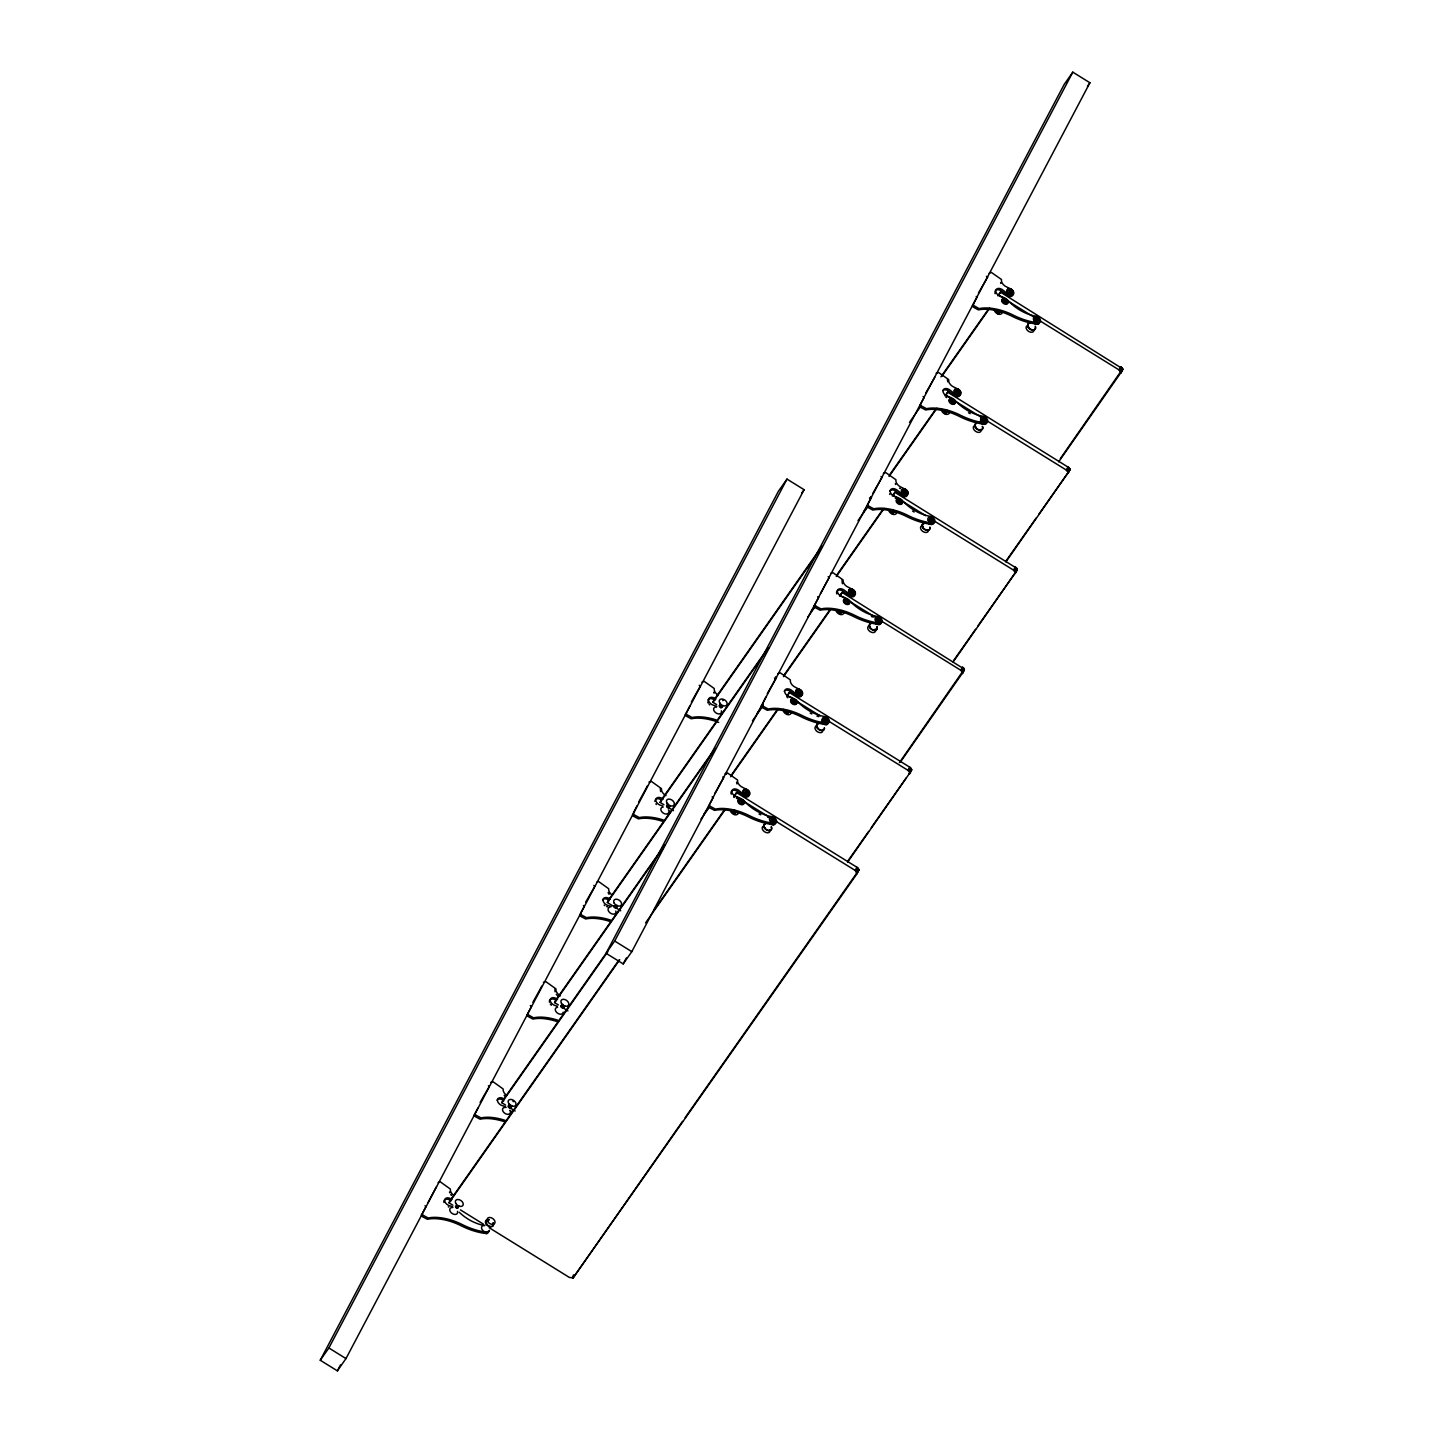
<?xml version="1.0" encoding="UTF-8"?>
<svg xmlns="http://www.w3.org/2000/svg" width="1443" height="1443" viewBox="0 0 1443 1443"><rect width="100%" height="100%" fill="white"/><g stroke="black" fill="none" stroke-linecap="round" stroke-linejoin="round"><path stroke-width="1.5" d="M738.239 813.221A4.365 2.922 35.1 0 1 734.198 814.537L736.237 811.814L735.605 813.022A11.201 5.032 -28.7 0 1 734.848 813.275L734.361 813.419A4.365 2.922 35.1 0 1 732.972 812.553A11.454 3.968 -86.2 0 1 732.828 811.309L733.459 810.1L732.972 812.553M791.071 712.12A4.365 2.922 35.1 0 1 786.976 714.447L788.798 710.605M843.866 612.535A4.365 2.922 35.1 0 1 839.754 614.339L841.576 610.515M892.532 514.231L893.397 511.76L891.792 509.794L891.161 511.002A11.454 3.968 -86.2 0 0 891.305 512.247A4.365 2.922 35.1 0 0 892.694 513.113L893.181 512.968A11.201 5.032 -28.7 0 0 893.938 512.716A11.201 3.878 -86.2 0 1 893.758 512.157L893.632 511.76A4.365 2.922 35.1 0 1 892.243 510.894L891.792 510.948A11.201 5.032 -28.7 0 1 891.161 511.002M949.404 411.814A4.365 2.922 35.1 0 1 945.309 414.123L947.131 410.299L946.716 412.626A11.201 5.032 -28.7 0 1 945.977 412.86L945.472 413.005A4.365 2.922 35.1 0 1 944.083 412.139A11.454 3.968 -86.2 0 1 943.938 410.894A11.201 5.032 -28.7 0 0 944.57 410.858L945.021 410.804A4.365 2.922 35.1 0 0 946.41 411.652L946.536 412.067A11.201 3.878 -86.2 0 0 946.716 412.626L946.536 412.067M1002.2 312.229A4.365 2.922 35.1 0 1 998.087 314.033L1000.125 311.309L999.494 312.518A11.201 5.032 -28.7 0 1 998.754 312.752L998.249 312.897A4.365 2.922 35.1 0 1 996.86 312.049A11.454 3.968 -86.2 0 1 996.716 310.804A11.201 5.032 -28.7 0 0 997.347 310.75L997.347 310.75M775.558 678.895L774.494 678.03M829.238 577.398L828.138 576.659M870.562 498.683L869.426 497.853M882.016 477.29L881.006 476.551M987.571 277.092L986.435 276.353M733.946 796.302L736.543 792.622L856.908 867.261L858.856 870.039L685.118 1117.676M786.724 696.211L789.321 692.514L909.685 767.153L911.633 769.949L908.819 774.206M839.501 596.103L842.099 592.424L964.303 669.137L899.44 762.607M892.279 495.995L894.876 492.316L1016.702 568.289L1016.972 570.31L978.12 625.631M945.057 395.905L947.654 392.207L1069.191 467.821L1069.75 470.22L1038.671 514.466M997.853 295.797L1000.432 292.117L1122.654 368.831L1060.371 458.603M489.123 1227.686L569.372 1277.434L573.142 1277.831L856.944 873.827L855.23 870.454L774.981 820.706M847.564 862.229L909.92 772.799L908.008 770.364L829.671 721.789M900.342 762.12L962.697 672.709L960.785 670.255L880.537 620.508M953.12 662.012L1015.475 572.6L1013.563 570.147L935.226 521.59M1005.897 561.922L1068.271 472.492L1066.341 470.057L986.092 420.292M1058.675 461.814L1121.049 372.402L1119.119 369.949L1038.87 320.184M320.256 1360.244L778.372 491.341L786.994 479.094L804.094 489.7L345.977 1358.585L337.373 1370.85L320.256 1360.244L328.878 1347.978L786.994 479.094M337.373 1370.85L340.53 1364.88M436.471 1186.633L428.03 1202.578M477.831 1108.188L475.234 1113.112A2.02 1.353 35.1 0 0 476.298 1115.367L481.006 1117.91A40.693 27.273 35.1 0 1 489.862 1117.315A53.229 35.66 35.1 0 1 505.068 1120.327M580.789 912.914L584.253 906.33L583.441 905.519M689.808 706.132L686.345 712.716A2.02 1.353 35.1 0 0 687.409 714.952L692.117 717.496A40.693 27.273 35.1 0 1 700.973 716.9A53.229 35.66 35.1 0 1 716.179 719.913M452.831 1205.176L449.007 1202.795L450.685 1199.602L618.831 960.208M505.609 1105.067L501.785 1102.705L503.463 1099.494L614.7 941.034L1072.816 72.15L1089.916 82.756L631.8 951.659L623.196 963.906L606.078 953.3L1064.194 84.415L1072.816 72.15M558.387 1004.959L554.563 1002.596L556.24 999.386L664.898 844.714M613.077 906.042L607.341 902.488L609.018 899.296L715.097 748.286M663.942 804.761L660.118 802.398L661.814 799.188L766.576 650.017M716.72 704.653L712.896 702.29L714.592 699.079L821.933 546.248M508.369 1106.763L508.369 1106.763A11.201 3.878 -86.2 0 1 508.297 1106.023L510.101 1104.562L508.441 1107.268A4.365 2.922 35.1 0 0 509.83 1108.134L510.335 1107.99A11.201 5.032 -28.7 0 0 511.075 1107.737L511.706 1106.528L508.928 1104.815M561.074 1005.915L561.706 1004.707L563.329 1006.673L562.608 1008.026A4.365 2.922 35.1 0 1 561.219 1007.16L561.147 1006.673A11.201 3.878 -86.2 0 1 561.074 1005.915A11.454 5.141 -28.7 0 0 562.175 1005.807A4.365 2.922 35.1 0 0 563.546 1006.673L563.672 1007.088A11.201 3.878 -86.2 0 0 563.852 1007.629L562.608 1008.026M666.63 805.717L667.261 804.491L670.039 806.222L668.163 807.827A4.365 2.922 35.1 0 1 666.774 806.962L666.702 806.457A11.201 3.878 -86.2 0 1 666.63 805.717A11.454 5.141 -28.7 0 0 667.73 805.609A4.365 2.922 35.1 0 0 669.119 806.475L669.227 806.871A11.201 3.878 -86.2 0 0 669.408 807.431A11.201 5.032 -28.7 0 1 668.668 807.665M719.408 705.609L720.039 704.4L719.552 706.854A4.365 2.922 35.1 0 0 720.941 707.719L721.446 707.575A11.201 5.032 -28.7 0 0 722.185 707.323A11.201 3.878 -86.2 0 1 722.005 706.763L721.897 706.367A4.365 2.922 35.1 0 1 720.508 705.501A11.454 5.141 -28.7 0 1 719.408 705.609A11.201 3.878 -86.2 0 0 719.48 706.367L719.48 706.367M562.878 1004.454L561.147 1006.673M668.434 804.256L666.702 806.457M457.052 1208.224L457.774 1206.871L456.385 1206.005L455.663 1207.376A4.365 2.922 35.1 0 0 457.052 1208.224L457.557 1208.08A11.201 5.032 -28.7 0 0 458.297 1207.845A11.201 3.878 -86.2 0 1 458.116 1207.286L457.99 1206.889A4.365 2.922 35.1 0 1 456.601 1206.023A11.454 5.141 -28.7 0 1 455.519 1206.114A11.201 3.878 -86.2 0 0 455.591 1206.871L455.591 1206.871M509.83 1108.134L510.551 1106.781M615.385 907.918L616.63 907.539A11.201 3.878 -86.2 0 1 616.45 906.98L616.341 906.565A4.365 2.922 35.1 0 1 614.952 905.717A11.454 5.141 -28.7 0 1 613.852 905.807A11.201 3.878 -86.2 0 0 613.924 906.565L613.996 907.07A4.365 2.922 35.1 0 0 615.385 907.918L617.261 906.33M668.163 807.827L668.885 806.457M720.941 707.719L721.662 706.367L720.273 705.501M510.335 1107.99L511.075 1107.737A11.201 3.878 -86.2 0 1 510.894 1107.178L511.489 1105.428M616.45 906.98L617.045 905.212M564.484 1006.42L563.852 1007.629A11.201 5.032 -28.7 0 1 563.113 1007.881M623.196 963.906L626.352 957.936M829.22 577.543L820.472 593.542M881.998 477.435L872.853 493.308M934.775 377.326L925.63 393.199M987.553 277.236L978.426 293.091M736.543 792.622L734.848 795.833L767.333 815.962M789.321 692.514L787.625 695.724L820.111 715.872M842.099 592.424L840.403 595.616L874.801 616.955M894.876 492.316L893.181 495.526L925.666 515.656M947.654 392.207L945.959 395.418L980.356 416.738M1000.432 292.117L998.736 295.31L1002.56 297.691M785.75 712.463L786.688 711.11A4.365 2.922 35.1 0 0 788.076 711.958L788.203 712.373A11.201 3.878 -86.2 0 0 788.383 712.932A11.201 5.032 -28.7 0 1 787.625 713.167L787.138 713.311A4.365 2.922 35.1 0 1 785.75 712.463A11.454 3.968 -86.2 0 1 785.605 711.201A11.201 5.032 -28.7 0 0 786.237 711.165L789.014 711.724M838.527 612.355L839.231 611.002L841.792 611.616L841.161 612.824A11.201 5.032 -28.7 0 1 840.403 613.059L839.916 613.221A4.365 2.922 35.1 0 1 838.527 612.355A11.454 3.968 -86.2 0 1 838.383 611.111A11.201 5.032 -28.7 0 0 839.014 611.056M891.305 512.247L892.964 509.541M944.083 412.139L944.786 410.786L947.348 411.399M996.86 312.049L997.582 310.696L998.953 311.544M734.631 809.848L733.459 811.255A11.201 5.032 -28.7 0 1 732.828 811.309M572.528 1278.137L573.412 1275.017M572.871 1278.011L574.548 1274.8M573.142 1277.831L682.521 1121.373M855.23 870.454L856.908 867.261M908.008 770.364L909.685 767.153M960.785 670.255L962.463 667.045M1013.563 570.147L1015.241 566.955M1066.341 470.057L1068.018 466.847M1119.119 369.949L1120.796 366.738M855.663 870.76L857.34 867.55M908.441 770.652L910.118 767.442M961.218 670.544L962.896 667.351M1013.996 570.454L1015.674 567.243M1066.774 470.346L1068.451 467.135M1119.552 370.238L1121.229 367.045M856.042 871.085L857.737 867.874M908.819 770.977L910.515 767.784M961.597 670.887L963.293 667.676M1014.375 570.779L1016.07 567.568M1067.153 470.671L1068.848 467.478M1119.93 370.562L1121.626 367.37M856.402 871.446L858.08 868.235M909.18 771.338L910.858 768.127M961.958 671.229L963.635 668.037M1014.736 571.121L1016.413 567.929M1067.513 471.031L1069.191 467.821M1120.291 370.923L1121.969 367.712M856.691 871.806L858.369 868.596M909.469 771.698L911.146 768.506M962.247 671.608L963.924 668.398M1015.024 571.5L1016.702 568.289M1067.802 471.392L1069.479 468.181M1120.58 371.284L1122.257 368.091M856.908 872.185L858.603 868.975M909.685 772.077L911.381 768.866M962.463 671.969L964.158 668.776M1015.241 571.879L1016.936 568.668M1068.018 471.771L1069.714 468.56M1120.796 371.663L1122.492 368.47M857.07 872.546L858.747 869.353M909.848 772.456L911.525 769.245M962.625 672.348L964.303 669.137M1015.403 572.24L1017.099 569.047M1068.181 472.132L1069.876 468.939M1120.958 372.041L1122.654 368.831M857.142 872.907L858.838 869.714M909.92 772.799L911.615 769.606M962.697 672.709L964.393 669.498M1015.475 572.6L1017.171 569.39M1068.271 472.492L1069.948 469.3M1121.049 372.402L1122.726 369.192M856.944 873.827L858.856 870.039M909.721 773.719L911.633 769.949M962.499 673.628L964.411 669.841M1015.277 573.52L1017.189 569.732M1068.054 473.412L1069.966 469.624M1120.85 373.322L1122.744 369.534M801.641 493.199L804.094 489.7M1087.463 86.255L1089.916 82.756M940.926 376.821L988.798 308.676M712.896 702.29L820.255 549.44M909.487 422.384L921.139 405.808M941.828 376.334L989.682 308.207M1009.433 289.646L1008.873 290.44L1010.659 289.358A4.798 3.553 36.1 0 1 1011.994 290.296A4.798 1.75 -75.5 0 1 1012.102 291.54L1010.316 292.622L1009.541 290.891A4.78 1.732 -75.5 0 0 1009.433 289.646A4.798 1.822 -33.2 0 1 1010.659 289.358M1003.751 300.162L1004.31 299.368A4.798 1.822 -33.2 0 1 1005.537 299.08A4.798 3.553 36.1 0 1 1006.871 300.018A4.798 1.75 -75.5 0 1 1006.98 301.262L1005.194 302.363L1003.859 301.407L1005.537 299.08M1003.859 301.407L1004.418 300.613A4.78 1.732 -75.5 0 0 1004.31 299.368M1010.316 292.622L1010.876 291.829A4.798 1.822 -33.2 0 1 1012.102 291.54M1011.543 292.334L1011.994 290.296M1005.194 302.363L1005.753 301.569A4.798 1.822 -33.2 0 1 1006.98 301.262M1006.42 302.056L1006.871 300.018M863.581 511.904L867.459 506.385M889.447 475.09L936.02 408.784M660.118 802.398L768.758 647.709M858.008 520.634L868.361 505.916M889.05 476.443L936.904 408.315M956.655 389.736A4.78 1.732 -75.5 0 1 956.763 390.981L956.204 391.774L956.655 389.736A4.798 1.822 -33.2 0 1 957.881 389.448A4.798 3.553 36.1 0 1 959.216 390.404A4.798 1.75 -75.5 0 1 959.324 391.648L958.765 392.442M956.096 390.53L957.881 389.448M951.532 399.477A4.78 1.732 -75.5 0 1 951.64 400.721L951.081 401.515L951.532 399.477A4.798 1.822 -33.2 0 1 952.759 399.17A4.798 3.553 36.1 0 1 954.094 400.126A4.798 1.75 -75.5 0 1 954.202 401.37L953.643 402.164L954.094 400.126M950.973 400.27L952.759 399.17M957.539 392.73L958.098 391.937A4.798 1.822 -33.2 0 1 959.324 391.648M959.216 390.404L957.322 390.241M952.416 402.453L952.975 401.659A4.798 1.822 -33.2 0 1 954.202 401.37M810.804 612.012L814.682 606.493M836.669 575.18L883.242 508.892M607.341 902.488L713.401 751.496M807.827 617.063L815.584 606.006M836.273 576.551L884.126 508.405M903.318 490.638L903.877 489.844A4.798 1.822 -33.2 0 1 905.104 489.556A4.798 3.553 36.1 0 1 906.438 490.512A4.798 1.75 -75.5 0 1 906.547 491.756L904.761 492.839L903.426 491.883L905.104 489.556M903.426 491.883L903.985 491.089A4.78 1.732 -75.5 0 0 903.877 489.844M898.755 499.567A4.78 1.732 -75.5 0 1 898.863 500.811L898.304 501.605L898.755 499.567A4.798 1.822 -33.2 0 1 899.981 499.278A4.798 3.553 36.1 0 1 901.316 500.234A4.798 1.75 -75.5 0 1 901.424 501.479L899.638 502.561L900.198 501.767A4.798 1.822 -33.2 0 1 901.424 501.479M898.195 500.36L899.981 499.278M904.761 492.839L905.32 492.045A4.798 1.822 -33.2 0 1 906.547 491.756M905.988 492.55L906.438 490.512M900.865 502.272L901.316 500.234M756.727 713.96L763.203 704.743M783.892 675.288L830.446 609M554.563 1002.596L663.203 847.907M752.452 720.851L762.806 706.114M783.495 676.641L830.068 610.353M1034.992 318.885L1035.551 318.091A4.798 1.822 -33.2 0 1 1036.777 317.803A4.798 3.553 36.1 0 1 1038.112 318.759A4.798 1.75 -75.5 0 1 1038.22 320.003L1036.435 321.086L1035.1 320.13L1036.777 317.803A4.347 2.922 35.1 0 1 1037.174 318.308M1035.1 320.13L1035.659 319.336A4.78 1.732 -75.5 0 0 1035.551 318.091M1036.435 321.086L1036.994 320.292A4.798 1.822 -33.2 0 1 1038.22 320.003M1037.661 320.797L1038.112 318.759M852.326 589.664A4.798 1.822 -33.2 0 0 851.099 589.953L850.54 590.746L852.326 589.664A4.798 3.553 36.1 0 1 853.661 590.602A4.798 1.75 -75.5 0 1 853.769 591.846L851.983 592.947L852.542 592.135A4.798 1.822 -33.2 0 1 853.769 591.846M989.195 273.196L991.359 272.42L1001.478 279.509A6.764 4.527 35.1 0 0 1006.961 287.103L1010.569 288.889A4.329 2.904 35.1 0 1 1013.581 294.065A4.329 2.904 35.1 0 1 1008.026 294.047L1003.011 290.187A6.133 4.113 35.1 0 0 1001.622 289.213A5.069 3.409 35.1 0 0 995.941 290.007A5.069 3.409 35.1 0 0 999.115 295.653A3.68 2.471 35.1 0 0 1000.306 296.194A24.621 16.486 35.1 0 1 1002.741 297.06A12.284 8.243 35.1 0 1 1008.368 300.865A37.175 24.91 35.1 0 0 1019.011 309.578A33.983 22.781 35.1 0 0 1027.182 313.69A30.7 20.581 35.1 0 0 1035.966 316.161A4.347 2.922 35.1 0 1 1040.241 319.57A4.347 2.922 35.1 0 1 1038.653 322.907L1037.751 324.188A59.885 40.115 35.1 0 1 1012.661 316.558A53.229 35.66 35.1 0 0 987.265 309.289A40.693 27.273 35.1 0 0 978.408 309.884L973.7 307.341A2.02 1.353 35.1 0 1 972.636 305.086M850.649 591.991L851.208 591.197A4.78 1.732 -75.5 0 0 851.099 589.953M848.646 601.587A4.798 1.822 -33.2 0 0 847.42 601.875L845.526 601.713L845.977 599.675A4.798 1.822 -33.2 0 1 847.203 599.386A4.798 3.553 36.1 0 1 848.538 600.342A4.798 1.75 -75.5 0 1 848.646 601.587L848.087 602.38L848.538 600.342M845.526 601.713L846.085 600.919A4.78 1.732 -75.5 0 0 845.977 599.675M845.418 600.468L847.203 599.386M853.21 592.64L853.661 590.602M703.95 814.068L709.126 806.691M731.114 775.396L777.669 709.09M501.785 1102.705L607.846 951.695M700.973 819.101L708.729 808.062M730.717 776.749L778.571 708.621M982.214 418.993L982.773 418.199A4.798 1.822 -33.2 0 1 984 417.911A4.798 3.553 36.1 0 1 985.335 418.867A4.798 1.75 -75.5 0 1 985.443 420.111L983.657 421.194L982.322 420.238L984 417.911M982.322 420.238L982.881 419.444A4.78 1.732 -75.5 0 0 982.773 418.199M983.657 421.194L984.216 420.4A4.798 1.822 -33.2 0 1 985.443 420.111M984.884 420.905L985.335 418.867M798.322 690.061A4.78 1.732 -75.5 0 1 798.43 691.287L797.871 692.099L798.322 690.061A4.798 1.822 -33.2 0 1 799.548 689.754A4.798 3.553 36.1 0 1 800.883 690.71A4.798 1.75 -75.5 0 1 800.991 691.955L799.206 693.037L799.765 692.243A4.798 1.822 -33.2 0 1 800.991 691.955M936.182 373.196L938.581 372.51L948.7 379.617A6.764 4.527 35.1 0 0 954.184 387.211L957.791 388.997A4.329 2.904 35.1 0 1 960.804 394.173A4.329 2.904 35.1 0 1 955.248 394.155L950.234 390.295A6.133 4.113 35.1 0 0 948.827 389.321A5.069 3.409 35.1 0 0 943.163 390.115A5.069 3.409 35.1 0 0 946.337 395.761A3.68 2.471 35.1 0 0 947.528 396.284A24.621 16.486 35.1 0 1 949.963 397.15A12.284 8.243 35.1 0 1 955.573 400.974A37.175 24.91 35.1 0 0 966.233 409.686A33.983 22.781 35.1 0 0 974.404 413.798A30.7 20.581 35.1 0 0 983.188 416.251A4.347 2.922 35.1 0 1 987.463 419.679A4.347 2.922 35.1 0 1 985.876 423.015L984.974 424.296A59.885 40.115 35.1 0 1 959.884 416.666A53.229 35.66 35.1 0 0 934.487 409.397A40.693 27.273 35.1 0 0 925.63 409.974L920.923 407.449A2.02 1.353 35.1 0 1 919.858 405.194M797.763 690.854L799.548 689.754M794.426 699.494A4.798 1.822 -33.2 0 0 793.199 699.783L792.64 700.576L794.426 699.494A4.798 3.553 36.1 0 1 795.76 700.432A4.798 1.75 -75.5 0 1 795.869 701.677L794.083 702.777L794.642 701.965A4.798 1.822 -33.2 0 1 795.869 701.677M792.748 701.821L793.307 701.027A4.78 1.732 -75.5 0 0 793.199 699.783M800.432 692.748L800.883 690.71M795.309 702.47L795.76 700.432M653.751 910.479L724.891 809.198M449.007 1202.795L619.732 959.721M645.598 922.889L725.793 808.711M929.436 519.101L929.995 518.308A4.798 1.822 -33.2 0 1 931.222 518.019A4.798 3.553 36.1 0 1 932.557 518.957A4.798 1.75 -75.5 0 1 932.665 520.201L930.879 521.302L929.545 520.346L931.222 518.019M929.545 520.346L930.104 519.552A4.78 1.732 -75.5 0 0 929.995 518.308M930.879 521.302L931.438 520.49A4.798 1.822 -33.2 0 1 932.665 520.201M932.106 520.995L932.557 518.957M745.544 790.151L744.985 790.944L746.771 789.862A4.798 3.553 36.1 0 1 748.105 790.818A4.798 1.75 -75.5 0 1 748.214 792.063L746.428 793.145L745.652 791.395A4.78 1.732 -75.5 0 0 745.544 790.151A4.798 1.822 -33.2 0 1 746.771 789.862M883.405 473.304L885.786 472.619L895.923 479.725A6.764 4.527 35.1 0 0 901.406 487.301L905.014 489.105A4.329 2.904 35.1 0 1 908.026 494.264A4.329 2.904 35.1 0 1 902.47 494.264L897.456 490.386A6.133 4.113 35.1 0 0 896.049 489.43A5.069 3.409 35.1 0 0 890.385 490.223A5.069 3.409 35.1 0 0 893.542 495.869A3.68 2.471 35.1 0 0 894.75 496.392A24.621 16.486 35.1 0 1 897.185 497.258A12.284 8.243 35.1 0 1 902.795 501.064A37.175 24.91 35.1 0 0 913.455 509.776A33.983 22.781 35.1 0 0 921.626 513.888A30.7 20.581 35.1 0 0 930.41 516.36A4.347 2.922 35.1 0 1 934.685 519.769A4.347 2.922 35.1 0 1 933.098 523.124L932.196 524.404A59.885 40.115 35.1 0 1 907.106 516.756A53.229 35.66 35.1 0 0 881.709 509.487A40.693 27.273 35.1 0 0 872.853 510.082L868.145 507.557A2.02 1.353 35.1 0 1 867.009 505.501M740.421 799.873A4.78 1.732 -75.5 0 1 740.53 801.118L739.97 801.911L740.421 799.873A4.798 1.822 -33.2 0 1 741.648 799.584A4.798 3.553 36.1 0 1 742.983 800.54A4.798 1.75 -75.5 0 1 743.091 801.785L741.305 802.867L741.864 802.074A4.798 1.822 -33.2 0 1 743.091 801.785M739.862 800.685L741.648 799.584M746.428 793.145L746.987 792.351A4.798 1.822 -33.2 0 1 748.214 792.063M747.654 792.856L748.105 790.818M742.532 802.579L742.983 800.54M876.659 619.209L877.218 618.416A4.798 1.822 -33.2 0 1 878.444 618.109A4.798 3.553 36.1 0 1 879.779 619.065A4.798 1.75 -75.5 0 1 879.887 620.31L878.102 621.392L876.767 620.454L878.444 618.109M876.767 620.454L877.326 619.642A4.78 1.732 -75.5 0 0 877.218 618.416M878.102 621.392L878.661 620.598A4.798 1.822 -33.2 0 1 879.887 620.31M879.328 621.103L879.779 619.065M830.627 573.394L833.008 572.727L843.127 579.978A6.764 4.527 35.1 0 0 848.628 587.409L852.236 589.195A4.329 2.904 35.1 0 1 855.248 594.372A4.329 2.904 35.1 0 1 849.693 594.354L844.678 590.494A6.133 4.113 35.1 0 0 843.271 589.538A5.069 3.409 35.1 0 0 837.607 590.313A5.069 3.409 35.1 0 0 840.764 595.977A3.68 2.471 35.1 0 0 841.954 596.5A24.621 16.486 35.1 0 1 844.408 597.366A12.284 8.243 35.1 0 1 850.017 601.172A37.175 24.91 35.1 0 0 860.677 609.884A33.983 22.781 35.1 0 0 868.848 613.996A30.7 20.581 35.1 0 0 877.633 616.468A4.347 2.922 35.1 0 1 881.907 619.877A4.347 2.922 35.1 0 1 880.32 623.214L879.418 624.494A59.885 40.115 35.1 0 1 854.328 616.864A53.229 35.66 35.1 0 0 828.931 609.595A40.693 27.273 35.1 0 0 820.075 610.191L815.367 607.647A2.02 1.353 35.1 0 1 814.303 605.411M823.881 719.299L824.44 718.506A4.798 1.822 -33.2 0 1 825.667 718.217A4.798 3.553 36.1 0 1 827.001 719.173A4.798 1.75 -75.5 0 1 827.11 720.418L825.324 721.5L823.989 720.544L825.667 718.217M823.989 720.544L824.548 719.75A4.78 1.732 -75.5 0 0 824.44 718.506M825.324 721.5L825.883 720.706A4.798 1.822 -33.2 0 1 827.11 720.418M826.55 721.211L827.001 719.173M777.957 673.574L780.23 672.817L790.367 679.924A6.764 4.527 35.1 0 0 795.851 687.517L799.458 689.303A4.329 2.904 35.1 0 1 802.47 694.48A4.329 2.904 35.1 0 1 796.915 694.462L791.9 690.602A6.133 4.113 35.1 0 0 790.493 689.628A5.069 3.409 35.1 0 0 784.83 690.421A5.069 3.409 35.1 0 0 787.986 696.067A3.68 2.471 35.1 0 0 789.177 696.608A24.621 16.486 35.1 0 1 791.63 697.456A12.284 8.243 35.1 0 1 797.239 701.28A37.175 24.91 35.1 0 0 807.9 709.992A33.983 22.781 35.1 0 0 816.071 714.105A30.7 20.581 35.1 0 0 824.855 716.558A4.347 2.922 35.1 0 1 829.13 719.985A4.347 2.922 35.1 0 1 827.542 723.322L826.641 724.602A59.885 40.115 35.1 0 1 801.55 716.973A53.229 35.66 35.1 0 0 776.154 709.703A40.693 27.273 35.1 0 0 767.297 710.281L762.589 707.755A2.02 1.353 35.1 0 1 761.525 705.501M771.103 819.408L771.662 818.614A4.798 1.822 -33.2 0 1 772.889 818.325A4.798 3.553 36.1 0 1 774.224 819.263A4.798 1.75 -75.5 0 1 774.332 820.508L772.546 821.608L771.211 820.652L772.889 818.325M771.211 820.652L771.771 819.858A4.78 1.732 -75.5 0 0 771.662 818.614M772.546 821.608L773.105 820.814A4.798 1.822 -33.2 0 1 774.332 820.508M773.773 821.301L774.224 819.263M421.554 1214.501A2.02 1.353 35.1 0 0 422.619 1216.756L427.326 1219.281A40.693 27.273 35.1 0 1 436.183 1218.704A53.229 35.66 35.1 0 1 461.58 1225.973A59.885 40.115 35.1 0 0 486.67 1233.603L487.572 1232.322A59.885 40.115 35.1 0 1 462.481 1224.692A53.229 35.66 35.1 0 0 437.085 1217.423A40.693 27.273 35.1 0 0 428.21 1218L423.521 1215.475A2.02 1.353 35.1 0 1 422.456 1213.22L425.919 1206.637L425.018 1205.789M725.18 773.664L727.452 772.925L737.589 780.032A6.764 4.527 35.1 0 0 743.073 787.607L746.68 789.411A4.329 2.904 35.1 0 1 749.693 794.57A4.329 2.904 35.1 0 1 744.137 794.57L739.123 790.692A6.133 4.113 35.1 0 0 737.716 789.736A5.069 3.409 35.1 0 0 732.052 790.53A5.069 3.409 35.1 0 0 735.209 796.175A3.68 2.471 35.1 0 0 736.399 796.698A24.621 16.486 35.1 0 1 738.852 797.564A12.284 8.243 35.1 0 1 744.462 801.37A37.175 24.91 35.1 0 0 755.122 810.082A33.983 22.781 35.1 0 0 763.293 814.213A30.7 20.581 35.1 0 0 772.077 816.666A4.347 2.922 35.1 0 1 776.352 820.075A4.347 2.922 35.1 0 1 774.765 823.43L773.863 824.711A59.885 40.115 35.1 0 1 748.773 817.081A53.229 35.66 35.1 0 0 723.376 809.794A40.693 27.273 35.1 0 0 714.519 810.389L709.812 807.864A2.02 1.353 35.1 0 1 708.747 805.609M1006.294 560.551L1036.074 518.145M953.516 660.66L975.54 629.31M847.961 860.858L868.686 831.366M871.265 827.669L906.24 777.903M723.033 705.645L722.005 706.763M670.255 805.735L669.227 806.871M616.341 906.565L617.478 905.843M564.7 1005.951L563.672 1007.088M508.297 1106.023A11.454 5.141 -28.7 0 0 509.397 1105.915A4.365 2.922 35.1 0 0 510.768 1106.781L511.922 1106.06M459.145 1206.15L458.116 1207.286M923.682 523.683L923.7 523.647M487.139 1220.075L488.888 1219.984L487.987 1219.876M923.069 396.482L924.241 397.276L920.76 403.914A2.02 1.353 35.1 0 0 921.824 406.168L926.532 408.694A40.693 27.273 35.1 0 1 935.389 408.116A53.229 35.66 35.1 0 1 960.785 415.386A59.885 40.115 35.1 0 0 985.876 423.015M699.206 685.263L700.378 686.056L691.323 702.038M530.321 1005.573L531.493 1006.402L528.012 1013.022A2.02 1.353 35.1 0 0 529.076 1015.259L533.567 1017.82A40.693 27.273 35.1 0 1 542.64 1017.207A53.229 35.66 35.1 0 1 557.846 1020.219M725.414 774.115L726.569 774.206M733.459 811.255L733.91 811.2A4.365 2.922 35.1 0 0 735.299 812.066L735.425 812.481A11.201 3.878 -86.2 0 0 735.605 813.022L735.425 812.481M596.662 882.34L598.592 881.511L608.712 888.762A6.764 4.527 35.1 0 0 612.301 895.183M712.12 796.861L713.131 797.672L709.649 804.328A2.02 1.353 35.1 0 0 710.714 806.583L715.421 809.108A40.693 27.273 35.1 0 1 724.278 808.513A53.229 35.66 35.1 0 1 749.675 815.8A59.885 40.115 35.1 0 0 774.765 823.43M593.813 885.443L594.823 886.255L585.66 902.2M702.001 682.088L704.148 681.312L714.267 688.545A6.764 4.527 35.1 0 0 717.856 694.985M438.095 1182.611L440.259 1181.817L450.378 1189.068A6.764 4.527 35.1 0 0 453.968 1195.489M638.636 802.182L647.42 785.858M817.712 596.681L818.686 597.474L815.205 604.13A2.02 1.353 35.1 0 0 816.269 606.367L820.977 608.91A40.693 27.273 35.1 0 1 829.833 608.315A53.229 35.66 35.1 0 1 855.23 615.584A59.885 40.115 35.1 0 0 880.32 623.214M714.628 793.668L723.664 777.741L722.835 776.929M648.989 782.088L651.37 781.403L661.489 788.654A6.764 4.527 35.1 0 0 666.017 795.652M543.434 982.304L545.815 981.619L555.934 988.87A6.764 4.527 35.1 0 0 560.461 995.85M490.656 1082.394L493.037 1081.727L503.156 1088.96A6.764 4.527 35.1 0 0 506.746 1095.399M767.297 693.506L776.442 677.651L775.612 676.839M532.882 1002.308L541.865 986.056M480.104 1102.398L489.249 1086.543L488.419 1085.731M1006.384 300.054L1033.134 316.63M733.675 811.2L735.064 812.066M669.678 808.314L673.484 810.677M616.107 906.565L613.924 906.565M616.882 908.423L620.706 910.786M614.7 941.034L631.8 951.659M564.105 1008.513L567.929 1010.894M511.327 1108.621L515.151 1110.984M460.461 1209.901L483.387 1224.133M328.878 1347.978L345.977 1358.585M976.19 296.428L977.037 297.168L973.538 303.824A2.02 1.353 35.1 0 0 974.602 306.06L979.112 308.622A40.693 27.273 35.1 0 1 988.166 308.008A53.229 35.66 35.1 0 1 1013.563 315.277A59.885 40.115 35.1 0 0 1038.653 322.907M870.634 496.626L871.464 497.366L867.983 504.022A2.02 1.353 35.1 0 0 869.047 506.277L873.755 508.802A40.693 27.273 35.1 0 1 882.611 508.207A53.229 35.66 35.1 0 1 908.008 515.476A59.885 40.115 35.1 0 0 933.098 523.124M1010.1 290.151L1011.435 291.089M1036.218 318.596L1037.553 319.552M1004.977 299.873L1006.312 300.829M983.441 418.704L984.775 419.66M952.2 399.982L953.534 400.92M904.545 490.349L905.879 491.305M930.663 518.813L931.998 519.751M899.422 500.072L900.757 501.028M851.767 590.458L853.102 591.396M877.885 618.903L879.22 619.859M846.644 600.18L847.979 601.136M798.989 690.548L800.324 691.504M825.107 719.011L826.442 719.967M793.866 700.288L795.201 701.226M746.211 790.656L747.546 791.612M772.33 819.119L773.664 820.075M741.089 800.378L742.423 801.334M765.728 697.276L762.427 704.22A2.02 1.353 35.1 0 0 763.491 706.475L768.199 709.018A40.693 27.273 35.1 0 1 777.056 708.423A53.229 35.66 35.1 0 1 802.452 715.692A59.885 40.115 35.1 0 0 827.542 723.322M1007.124 295.328L1002.109 291.468A6.133 4.113 35.1 0 0 1000.72 290.494A5.069 3.409 35.1 0 0 994.894 291.829M954.346 395.436L949.332 391.576A6.133 4.113 35.1 0 0 947.943 390.602A5.069 3.409 35.1 0 0 942.874 390.512M901.568 495.526L896.554 491.666A6.133 4.113 35.1 0 0 895.165 490.71A5.069 3.409 35.1 0 0 889.736 491.017M848.791 595.634L843.776 591.774A6.133 4.113 35.1 0 0 842.387 590.8A5.069 3.409 35.1 0 0 837.752 590.403A5.069 3.409 35.1 0 0 836.814 593.957M796.013 695.742L790.998 691.882A6.133 4.113 35.1 0 0 789.61 690.908A5.069 3.409 35.1 0 0 784.18 691.233M743.235 795.851L738.221 791.973A6.133 4.113 35.1 0 0 736.832 791.017A5.069 3.409 35.1 0 0 732.196 790.602A5.069 3.409 35.1 0 0 731.258 794.173M947.311 379.834L947.798 381.042A6.764 4.527 35.1 0 0 947.726 381.836M636.94 805.934L633.567 812.806A2.02 1.353 35.1 0 0 634.631 815.061L639.339 817.586A40.693 27.273 35.1 0 1 648.196 817.009A53.229 35.66 35.1 0 1 663.401 820.021M660.227 788.852L660.587 789.934A6.764 4.527 35.1 0 0 660.641 791.576M841.99 580.284L842.225 581.24A6.764 4.527 35.1 0 0 842.532 583.748M975.991 427.669L975.143 426.046M923.213 527.777L922.366 526.154M870.436 627.885L869.588 626.262M486.67 1224.169L485.822 1221.716L486.616 1224.241M975.937 427.741L975.161 426.028M923.159 527.849L922.384 526.118M870.382 627.939L869.606 626.226M554.888 989.321L555.05 989.988A6.764 4.527 35.1 0 0 555.086 991.774M1027.939 325.92L1028.715 327.633L1027.957 325.884M816.828 726.334L817.604 728.048L816.81 726.37A4.365 2.922 35.1 0 0 821.049 730.212A4.365 2.922 35.1 0 0 824.53 728.228M764.05 826.424L764.826 828.156L764.014 826.46M999.314 311.959L999.494 312.518A11.201 3.878 -86.2 0 1 999.314 311.959L999.187 311.562A4.365 2.922 35.1 0 1 998.069 310.894M840.98 612.265L841.161 612.824A11.201 3.878 -86.2 0 1 840.98 612.265L840.854 611.868A4.365 2.922 35.1 0 1 839.736 611.201M722.69 700.54A11.454 5.141 -28.7 0 1 723.196 700.396M721.374 710.786A4.365 2.922 35.1 0 1 718.65 713.906A4.365 2.922 35.1 0 1 713.762 710.118A4.365 2.922 35.1 0 1 716.504 706.998M718.704 722.42A53.229 35.66 35.1 0 0 700.071 718.181A40.693 27.273 35.1 0 0 691.215 718.776L686.507 716.233A2.02 1.353 35.1 0 1 685.443 713.996M714.087 693.199A6.764 4.527 35.1 0 1 713.672 692.333M715.818 699.079A6.133 4.113 35.1 0 0 714.411 698.105A5.069 3.409 35.1 0 0 708.747 698.899A5.069 3.409 35.1 0 0 711.904 704.563A3.68 2.471 35.1 0 0 713.095 705.086A24.621 16.486 35.1 0 1 715.548 705.952A12.284 8.243 35.1 0 1 716.774 706.529M714.916 700.36A6.133 4.113 35.1 0 0 713.527 699.386A5.069 3.409 35.1 0 0 707.846 700.18M709.703 704.924A5.069 3.409 35.1 0 1 709.144 704.382M708.26 703.174A5.069 3.409 35.1 0 1 707.755 701.911M1037.283 322.961A3.355 2.255 35.1 0 1 1033.765 321.266M1035.659 319.336A4.798 3.553 36.1 0 1 1036.994 320.292M1035.28 326.226A4.365 2.922 35.1 0 1 1033.531 329.888A4.365 2.922 35.1 0 1 1028.3 327.02A4.365 2.922 35.1 0 1 1029.508 323.052M1035.316 327.02A4.365 2.922 35.1 0 1 1032.773 330.158A4.365 2.922 35.1 0 1 1027.831 326.731A4.365 2.922 35.1 0 1 1029.869 323.232M1039.519 322.637A4.347 2.922 35.1 0 1 1033.206 322.565M1038.094 319.047A4.347 2.922 35.1 0 1 1038.545 319.534M1033.964 329.671A4.365 2.922 35.1 0 1 1029.256 331.728A4.365 2.922 35.1 0 1 1026.586 326.136M1010.948 289.827A3.355 2.255 35.1 0 1 1012.066 294.264A3.355 2.255 35.1 0 1 1007.07 291.865A3.355 2.255 35.1 0 1 1010.028 289.394M1009.541 290.891A4.798 3.553 36.1 0 1 1010.876 291.829M1012.156 292.244A4.329 2.904 35.1 0 1 1010.966 296.5A4.329 2.904 35.1 0 1 1005.446 293.326M1006.655 300.198A3.355 2.255 35.1 0 1 1006.33 304.202A3.355 2.255 35.1 0 1 1001.767 301.028A3.355 2.255 35.1 0 1 1005.374 299.314M1004.418 300.613A4.798 3.553 36.1 0 1 1005.753 301.569M998.087 314.033A4.365 2.922 35.1 0 1 994.299 309.469M1000.865 283.441A6.764 4.527 35.1 0 1 1000.612 282.575M995.147 293.651A5.069 3.409 35.1 0 1 994.948 293.019M1003.065 298.917A12.284 8.243 35.1 0 1 1004.256 299.603M487.752 1231.51A3.355 2.255 35.1 0 1 487.157 1231.925M487.572 1231.763A3.355 2.255 35.1 0 1 487.103 1232.286M484.126 1232.25A3.355 2.255 35.1 0 1 483.225 1231.691M493.019 1223.087A4.365 2.922 35.1 0 1 490.746 1226.766A4.365 2.922 35.1 0 1 485.588 1222.906A4.365 2.922 35.1 0 1 488.744 1219.894M493.199 1222.834A4.365 2.922 35.1 0 1 490.927 1226.514A4.365 2.922 35.1 0 1 485.768 1222.654A4.365 2.922 35.1 0 1 488.924 1219.642M489.393 1230.302A4.347 2.922 35.1 0 1 485.714 1232.232A4.347 2.922 35.1 0 1 481.583 1228.246A4.347 2.922 35.1 0 1 484.397 1225.486M457.485 1211.308A4.365 2.922 35.1 0 1 454.743 1214.429A4.365 2.922 35.1 0 1 449.873 1210.641A4.365 2.922 35.1 0 1 452.615 1207.52M451.406 1195.363A6.764 4.527 35.1 0 1 450.739 1194.57M449.783 1192.838A6.764 4.527 35.1 0 1 449.513 1191.972M451.93 1199.602A6.133 4.113 35.1 0 0 450.523 1198.628A5.069 3.409 35.1 0 0 444.859 1199.422A5.069 3.409 35.1 0 0 448.015 1205.067A3.68 2.471 35.1 0 0 449.206 1205.59A24.621 16.486 35.1 0 1 451.659 1206.456A12.284 8.243 35.1 0 1 452.868 1207.033M451.028 1200.865A6.133 4.113 35.1 0 0 449.621 1199.909A5.069 3.409 35.1 0 0 443.867 1202.434M448.304 1206.871A24.621 16.486 35.1 0 1 448.809 1207.033M459.199 1212.21A37.175 24.91 35.1 0 0 467.911 1218.992A33.983 22.781 35.1 0 0 476.082 1223.105A30.7 20.581 35.1 0 0 484.884 1225.558M488.474 1231.186A4.347 2.922 35.1 0 1 486.67 1233.603M774.765 822.871A3.355 2.255 35.1 0 1 771.067 822.817M771.771 819.858A4.798 3.553 36.1 0 1 773.105 820.814M771.392 826.731A4.365 2.922 35.1 0 1 769.642 830.41A4.365 2.922 35.1 0 1 764.411 827.524A4.365 2.922 35.1 0 1 765.602 823.556M771.211 827.001A4.365 2.922 35.1 0 1 769.462 830.663A4.365 2.922 35.1 0 1 764.231 827.777A4.365 2.922 35.1 0 1 765.421 823.827M775.54 821.644A4.347 2.922 35.1 0 1 773.935 824.693A4.347 2.922 35.1 0 1 769.317 823.069M772.528 818.397A4.347 2.922 35.1 0 1 773.556 819.011M769.949 829.653A4.365 2.922 35.1 0 1 765.674 832.395A4.365 2.922 35.1 0 1 762.698 826.641M763.455 826.081A4.365 2.922 35.1 0 1 763.942 825.937M745.652 791.395A4.798 3.553 36.1 0 1 746.987 792.351M748.953 794.263A4.329 2.904 35.1 0 1 745.688 796.987A4.329 2.904 35.1 0 1 741.233 792.766M748.087 792.496A4.329 2.904 35.1 0 1 748.484 793.073M743.903 802.741A3.355 2.255 35.1 0 1 740.133 804.256A3.355 2.255 35.1 0 1 738.401 799.855A3.355 2.255 35.1 0 1 743.416 801.496M740.53 801.118A4.798 3.553 36.1 0 1 741.864 802.074M734.198 814.537A4.365 2.922 35.1 0 1 730.429 810.497M736.976 783.946A6.764 4.527 35.1 0 1 736.615 782.25M734.325 797.456A5.069 3.409 35.1 0 1 733.639 797.041M736.489 798.304A24.621 16.486 35.1 0 1 737.463 798.664M760.714 814.79A33.983 22.781 35.1 0 1 759.054 814.032M769.426 817.64A30.7 20.581 35.1 0 1 767.676 817.243M563.185 1012.138A4.365 2.922 35.1 0 1 559.704 1014.122A4.365 2.922 35.1 0 1 555.429 1010.425A4.365 2.922 35.1 0 1 557.593 1007.304M556.944 1021.5A53.229 35.66 35.1 0 0 541.738 1018.487A40.693 27.273 35.1 0 0 532.882 1019.083L528.174 1016.539A2.02 1.353 35.1 0 1 527.038 1014.501M558.621 996.572A6.764 4.527 35.1 0 1 557.756 995.904M556.962 995.165A6.764 4.527 35.1 0 1 556.295 994.353M557.485 999.386A6.133 4.113 35.1 0 0 556.078 998.43A5.069 3.409 35.1 0 0 550.414 999.205A5.069 3.409 35.1 0 0 553.571 1004.869A3.68 2.471 35.1 0 0 554.761 1005.392A24.621 16.486 35.1 0 1 557.214 1006.258M556.583 1000.666A6.133 4.113 35.1 0 0 555.176 999.71A5.069 3.409 35.1 0 0 549.422 1002.218M551.37 1005.23A5.069 3.409 35.1 0 1 550.324 1004.094M880.32 622.654A3.355 2.255 35.1 0 1 879.364 623.214M878.029 623.196A3.355 2.255 35.1 0 1 876.622 622.6M877.326 619.642A4.798 3.553 36.1 0 1 878.661 620.598M876.947 626.533A4.365 2.922 35.1 0 1 875.324 630.176A4.365 2.922 35.1 0 1 870.111 627.561A4.365 2.922 35.1 0 1 870.832 623.448M876.767 626.785A4.365 2.922 35.1 0 1 875.017 630.447A4.365 2.922 35.1 0 1 869.786 627.579A4.365 2.922 35.1 0 1 870.977 623.61M880.951 621.031A4.347 2.922 35.1 0 1 879.689 624.44A4.347 2.922 35.1 0 1 874.873 622.871M879.31 618.975A4.347 2.922 35.1 0 1 880.212 619.841M875.288 628.895A4.365 2.922 35.1 0 1 873.538 632.557A4.365 2.922 35.1 0 1 868.289 629.689A4.365 2.922 35.1 0 1 869.498 625.721M852.164 589.898A3.355 2.255 35.1 0 1 854.13 594.282A3.355 2.255 35.1 0 1 849.115 592.857A3.355 2.255 35.1 0 1 850.739 589.484M851.208 591.197A4.798 3.553 36.1 0 1 852.542 592.135M854.599 593.65A3.355 2.255 35.1 0 1 849.332 592.045A3.355 2.255 35.1 0 1 851.911 589.087A3.355 2.255 35.1 0 1 854.599 593.65A4.329 2.904 35.1 0 1 851.424 596.807A4.329 2.904 35.1 0 1 846.788 592.568M849.206 601.713A3.355 2.255 35.1 0 1 847.095 604.509A3.355 2.255 35.1 0 1 843.397 600.937A3.355 2.255 35.1 0 1 847.023 599.621M847.925 600.162A3.355 2.255 35.1 0 1 848.664 600.883M846.085 600.919A4.798 3.553 36.1 0 1 847.42 601.875M839.754 614.339A4.365 2.922 35.1 0 1 835.966 609.776M844.732 599.224A12.284 8.243 35.1 0 1 845.923 599.909M873.231 617.045A30.7 20.581 35.1 0 1 871.464 616.54M668.74 811.94A4.365 2.922 35.1 0 1 665.259 813.924A4.365 2.922 35.1 0 1 660.984 810.226A4.365 2.922 35.1 0 1 663.149 807.088M662.499 821.301A53.229 35.66 35.1 0 0 647.294 818.289A40.693 27.273 35.1 0 0 638.437 818.866L633.73 816.341A2.02 1.353 35.1 0 1 632.557 814.519M663.04 799.188A6.133 4.113 35.1 0 0 661.634 798.213A5.069 3.409 35.1 0 0 655.97 799.007A5.069 3.409 35.1 0 0 659.126 804.653A3.68 2.471 35.1 0 0 660.317 805.194A24.621 16.486 35.1 0 1 662.77 806.042M661.597 800.053A6.133 4.113 35.1 0 0 660.732 799.494A5.069 3.409 35.1 0 0 654.888 801.406M656.367 804.491A5.069 3.409 35.1 0 1 655.88 803.895M670.31 811.796A37.175 24.91 35.1 0 1 668.38 809.866M986.092 422.168A3.355 2.255 35.1 0 1 984.92 422.997M981.745 422.096A3.355 2.255 35.1 0 1 980.464 420.562M982.881 419.444A4.798 3.553 36.1 0 1 984.216 420.4M982.503 426.334A4.365 2.922 35.1 0 1 980.879 429.978A4.365 2.922 35.1 0 1 975.666 427.362A4.365 2.922 35.1 0 1 976.388 423.25M982.322 426.587A4.365 2.922 35.1 0 1 980.699 430.23A4.365 2.922 35.1 0 1 975.486 427.615A4.365 2.922 35.1 0 1 976.208 423.502M986.309 420.418A4.347 2.922 35.1 0 1 985.858 423.953A4.347 2.922 35.1 0 1 981.511 423.502M980.428 422.655A4.347 2.922 35.1 0 1 979.977 422.168M981.799 417.46A4.347 2.922 35.1 0 1 983.026 417.73M984.667 418.614A4.347 2.922 35.1 0 1 985.425 419.264M981.06 429.238A4.365 2.922 35.1 0 1 978.895 432.377A4.365 2.922 35.1 0 1 973.971 429.671A4.365 2.922 35.1 0 1 974.566 425.685M956.763 390.981A4.798 3.553 36.1 0 1 958.098 391.937M960.136 394.426A4.329 2.904 35.1 0 1 957.07 396.609A4.329 2.904 35.1 0 1 952.669 393.434M955.771 389.899A4.329 2.904 35.1 0 1 956.98 390.313M954.526 401.082A3.355 2.255 35.1 0 1 953.679 404.274A3.355 2.255 35.1 0 1 949.458 402.236A3.355 2.255 35.1 0 1 950.306 399.062M953.047 399.657A3.355 2.255 35.1 0 1 953.877 400.306M951.64 400.721A4.798 3.553 36.1 0 1 952.975 401.659M945.309 414.123A4.365 2.922 35.1 0 1 941.594 409.091M946.626 397.565A3.68 2.471 35.1 0 1 945.905 397.294M970.165 413.636A33.983 22.781 35.1 0 1 968.542 412.806M616.63 907.539A11.201 5.032 -28.7 0 1 615.89 907.773M615.818 910.984A4.365 2.922 35.1 0 1 613.473 914.14A4.365 2.922 35.1 0 1 608.513 911.056A4.365 2.922 35.1 0 1 609.83 907.268M609.722 921.392A53.229 35.66 35.1 0 0 594.516 918.379A40.693 27.273 35.1 0 0 585.66 918.975L580.952 916.449A2.02 1.353 35.1 0 1 579.815 914.393M610.623 920.111A53.229 35.66 35.1 0 0 595.418 917.099A40.693 27.273 35.1 0 0 586.561 917.694L581.854 915.169A2.02 1.353 35.1 0 1 580.717 913.112M609.072 894.263A6.764 4.527 35.1 0 1 608.116 892.532M610.263 899.278A6.133 4.113 35.1 0 0 608.856 898.322A5.069 3.409 35.1 0 0 603.192 899.115A5.069 3.409 35.1 0 0 606.349 904.761A3.68 2.471 35.1 0 0 607.539 905.284A24.621 16.486 35.1 0 1 609.992 906.15A12.284 8.243 35.1 0 1 611.219 906.727M609.361 900.558A6.133 4.113 35.1 0 0 607.954 899.602A5.069 3.409 35.1 0 0 602.543 899.909M604.779 905.627A5.069 3.409 35.1 0 1 604.148 905.14M606.655 906.565A24.621 16.486 35.1 0 1 607.629 906.889M933.495 521.554A3.355 2.255 35.1 0 1 929.851 522.745M930.104 519.552A4.798 3.553 36.1 0 1 931.438 520.49M930.032 527.326A4.365 2.922 35.1 0 1 927.146 530.086A4.365 2.922 35.1 0 1 922.42 526.551A4.365 2.922 35.1 0 1 924.494 523.178M929.761 527.236A4.365 2.922 35.1 0 1 927.218 530.375A4.365 2.922 35.1 0 1 922.275 526.929A4.365 2.922 35.1 0 1 924.314 523.43M933.928 521.518A4.347 2.922 35.1 0 1 932.449 524.332A4.347 2.922 35.1 0 1 928.174 523.214M931.456 518.416A4.347 2.922 35.1 0 1 932.088 518.867M932.936 519.678A4.347 2.922 35.1 0 1 933.278 520.129M928.426 530.393A4.365 2.922 35.1 0 1 924.981 532.377A4.365 2.922 35.1 0 1 920.688 528.769A4.365 2.922 35.1 0 1 922.69 525.559M903.985 491.089A4.798 3.553 36.1 0 1 905.32 492.045M906.817 492.766A4.329 2.904 35.1 0 1 904.977 496.753A4.329 2.904 35.1 0 1 899.674 493.001M898.863 500.811A4.798 3.553 36.1 0 1 900.198 501.767M896.5 511.381A4.365 2.922 35.1 0 1 893.47 514.466A4.365 2.922 35.1 0 1 888.762 510.173M898.466 499.855A4.365 2.922 35.1 0 1 899.097 500.126M900.504 488.582A6.764 4.527 35.1 0 1 899.53 488.131M895.724 484.505A6.764 4.527 35.1 0 1 895.309 483.639M889.898 494.48A5.069 3.409 35.1 0 1 889.591 493.849M895.309 498.16A24.621 16.486 35.1 0 1 896.283 498.538M914.14 512.012A33.983 22.781 35.1 0 1 912.553 511.056M512.932 1101.28A4.365 2.922 35.1 0 1 513.474 1101.658M510.119 1110.785A4.365 2.922 35.1 0 1 507.629 1114.339A4.365 2.922 35.1 0 1 502.597 1110.316A4.365 2.922 35.1 0 1 506.006 1107.503M504.166 1121.608A53.229 35.66 35.1 0 0 488.961 1118.596A40.693 27.273 35.1 0 0 480.104 1119.191L475.396 1116.648A2.02 1.353 35.1 0 1 474.26 1114.591M504.978 1096.013A6.764 4.527 35.1 0 1 504.184 1095.273M503.805 1100.775A6.133 4.113 35.1 0 0 502.398 1099.8A5.069 3.409 35.1 0 0 496.987 1100.125M504.437 1099.277A6.133 4.113 35.1 0 0 503.3 1098.52A5.069 3.409 35.1 0 0 497.637 1099.313A5.069 3.409 35.1 0 0 500.793 1104.959A3.68 2.471 35.1 0 0 501.984 1105.5A24.621 16.486 35.1 0 1 504.437 1106.366A12.284 8.243 35.1 0 1 505.663 1106.943M511.976 1112.102A37.175 24.91 35.1 0 1 510.046 1110.172M826.586 723.304A3.355 2.255 35.1 0 1 824.783 723.159M822.131 720.869A3.355 2.255 35.1 0 1 821.879 720.039M825.955 718.704A3.355 2.255 35.1 0 1 826.785 719.354M827.939 722.221A3.355 2.255 35.1 0 1 822.672 720.598A3.355 2.255 35.1 0 1 825.252 717.658A3.355 2.255 35.1 0 1 827.939 722.221A3.355 2.255 35.1 0 1 827.542 722.763M824.548 719.75A4.798 3.553 36.1 0 1 825.883 720.706M816.774 726.514A4.365 2.922 35.1 0 1 818.921 723.376M824.296 727.795A4.365 2.922 35.1 0 1 821.41 730.555A4.365 2.922 35.1 0 1 816.684 727.019A4.365 2.922 35.1 0 1 818.74 723.646M828.444 722.077A4.347 2.922 35.1 0 1 823.177 723.809M821.644 722.492A4.347 2.922 35.1 0 1 821.265 721.969M823.466 717.784A4.347 2.922 35.1 0 1 824.079 717.874M825.901 718.632A4.347 2.922 35.1 0 1 826.983 719.462M827.434 719.949A4.347 2.922 35.1 0 1 827.993 720.797M822.726 729.545A4.365 2.922 35.1 0 1 818.145 732.142A4.365 2.922 35.1 0 1 815.818 726.226M798.43 691.287A4.798 3.553 36.1 0 1 799.765 692.243M801.496 693.452A4.329 2.904 35.1 0 1 799.169 696.951A4.329 2.904 35.1 0 1 794.119 693.199M794.245 699.711A3.355 2.255 35.1 0 1 796.229 704.112A3.355 2.255 35.1 0 1 791.215 702.687A3.355 2.255 35.1 0 1 792.838 699.314M793.307 701.027A4.798 3.553 36.1 0 1 794.642 701.965M786.976 714.447A4.365 2.922 35.1 0 1 783.26 709.397M787.806 697.709A3.68 2.471 35.1 0 1 787.102 697.348M811.832 713.942A33.983 22.781 35.1 0 1 810.19 713.113M818.686 716.648A30.7 20.581 35.1 0 1 816.918 716.053M719.786 703.03A4.365 2.922 35.1 0 0 726.641 705.14A4.365 2.922 35.1 0 0 723.141 699.206A4.365 2.922 35.1 0 0 719.786 703.03M1033.783 320.184A3.355 2.255 35.1 0 0 1039.05 321.807A3.355 2.255 35.1 0 0 1036.363 317.244A3.355 2.255 35.1 0 0 1033.783 320.184M1007.665 291.72A3.355 2.255 35.1 0 0 1012.932 293.344A3.355 2.255 35.1 0 0 1010.244 288.78A3.355 2.255 35.1 0 0 1007.665 291.72M1002.542 301.461A3.355 2.255 35.1 0 0 1007.809 303.066A3.355 2.255 35.1 0 0 1005.122 298.503A3.355 2.255 35.1 0 0 1002.542 301.461M487.68 1221.5A4.365 2.922 35.1 0 0 494.534 1223.61A4.365 2.922 35.1 0 0 491.035 1217.676A4.365 2.922 35.1 0 0 487.68 1221.5M455.898 1203.552A4.365 2.922 35.1 0 0 462.752 1205.645A4.365 2.922 35.1 0 0 459.253 1199.71A4.365 2.922 35.1 0 0 455.898 1203.552M769.895 820.706A3.355 2.255 35.1 0 0 775.162 822.312A3.355 2.255 35.1 0 0 772.474 817.748A3.355 2.255 35.1 0 0 769.895 820.706M743.398 792.784A3.355 2.255 35.1 0 0 748.664 794.408A3.355 2.255 35.1 0 0 745.977 789.844A3.355 2.255 35.1 0 0 743.398 792.784M743.776 792.243A3.355 2.255 35.1 0 0 749.043 793.866A3.355 2.255 35.1 0 0 746.356 789.303A3.355 2.255 35.1 0 0 743.776 792.243M738.654 801.965A3.355 2.255 35.1 0 0 743.921 803.589A3.355 2.255 35.1 0 0 741.233 799.025A3.355 2.255 35.1 0 0 738.654 801.965M561.453 1003.336A4.365 2.922 35.1 0 0 568.308 1005.446A4.365 2.922 35.1 0 0 564.808 999.512A4.365 2.922 35.1 0 0 561.453 1003.336M875.45 620.49A3.355 2.255 35.1 0 0 880.717 622.113A3.355 2.255 35.1 0 0 878.029 617.55A3.355 2.255 35.1 0 0 875.45 620.49M844.209 601.767A3.355 2.255 35.1 0 0 849.476 603.372A3.355 2.255 35.1 0 0 846.788 598.809A3.355 2.255 35.1 0 0 844.209 601.767M667.009 803.138A4.365 2.922 35.1 0 0 673.863 805.23A4.365 2.922 35.1 0 0 670.364 799.296A4.365 2.922 35.1 0 0 667.009 803.138M981.006 420.292A3.355 2.255 35.1 0 0 986.272 421.915A3.355 2.255 35.1 0 0 983.585 417.352A3.355 2.255 35.1 0 0 981.006 420.292M954.508 392.388A3.355 2.255 35.1 0 0 959.775 393.993A3.355 2.255 35.1 0 0 957.088 389.43A3.355 2.255 35.1 0 0 954.508 392.388M954.887 391.829A3.355 2.255 35.1 0 0 960.154 393.452A3.355 2.255 35.1 0 0 957.467 388.888A3.355 2.255 35.1 0 0 954.887 391.829M949.765 401.551A3.355 2.255 35.1 0 0 955.032 403.174A3.355 2.255 35.1 0 0 952.344 398.611A3.355 2.255 35.1 0 0 949.765 401.551M614.231 903.228A4.365 2.922 35.1 0 0 621.085 905.338A4.365 2.922 35.1 0 0 617.586 899.404A4.365 2.922 35.1 0 0 614.231 903.228M928.228 520.4A3.355 2.255 35.1 0 0 933.495 522.005A3.355 2.255 35.1 0 0 930.807 517.442A3.355 2.255 35.1 0 0 928.228 520.4M901.731 492.478A3.355 2.255 35.1 0 0 906.998 494.101A3.355 2.255 35.1 0 0 904.31 489.538A3.355 2.255 35.1 0 0 901.731 492.478M902.109 491.937A3.355 2.255 35.1 0 0 907.376 493.56A3.355 2.255 35.1 0 0 904.689 488.997A3.355 2.255 35.1 0 0 902.109 491.937M896.59 502.218A3.355 2.255 35.1 0 0 901.857 503.823A3.355 2.255 35.1 0 0 899.169 499.26A3.355 2.255 35.1 0 0 896.59 502.218M896.987 501.659A3.355 2.255 35.1 0 0 902.254 503.282A3.355 2.255 35.1 0 0 899.566 498.719A3.355 2.255 35.1 0 0 896.987 501.659M508.676 1103.444A4.365 2.922 35.1 0 0 515.53 1105.536A4.365 2.922 35.1 0 0 512.031 1099.62A4.365 2.922 35.1 0 0 508.676 1103.444M796.175 692.694A3.355 2.255 35.1 0 0 801.442 694.299A3.355 2.255 35.1 0 0 798.755 689.736A3.355 2.255 35.1 0 0 796.175 692.694M796.554 692.135A3.355 2.255 35.1 0 0 801.821 693.758A3.355 2.255 35.1 0 0 799.133 689.195A3.355 2.255 35.1 0 0 796.554 692.135M791.431 701.875A3.355 2.255 35.1 0 0 796.698 703.481A3.355 2.255 35.1 0 0 794.011 698.917A3.355 2.255 35.1 0 0 791.431 701.875"/></g></svg>
